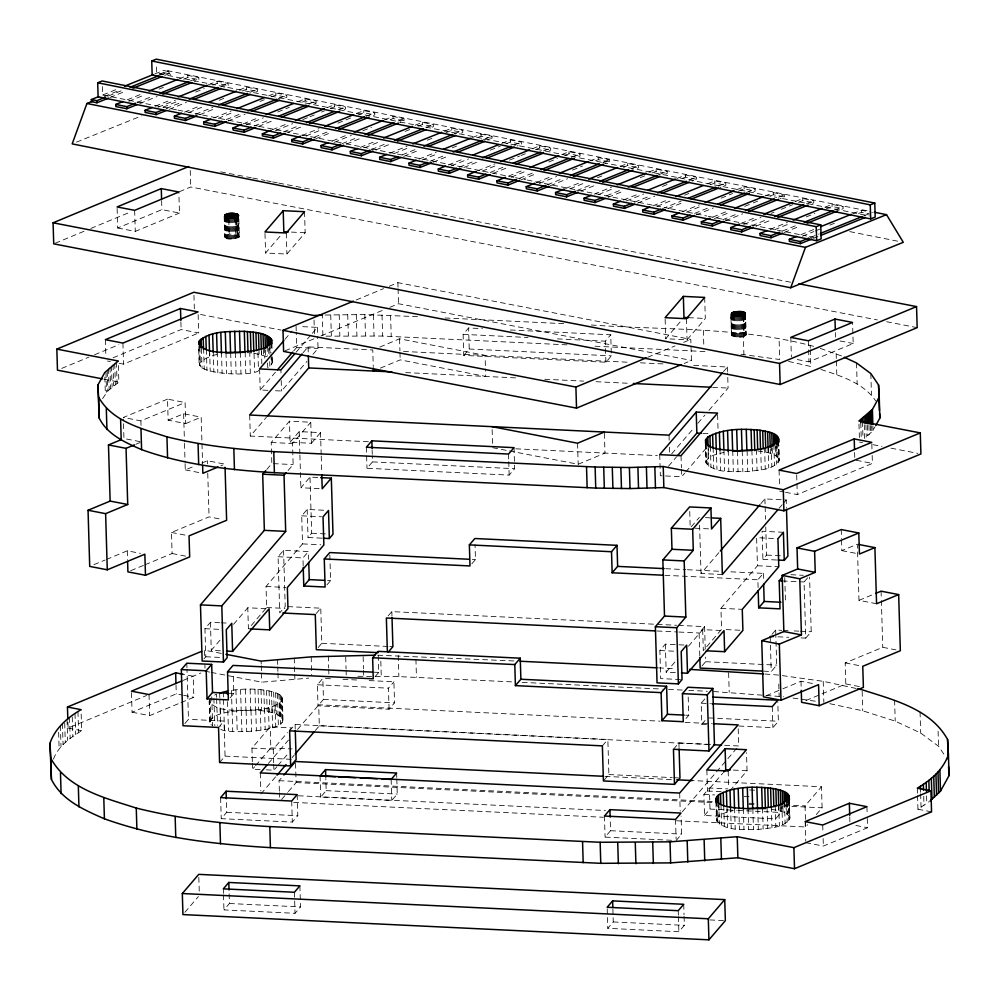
<?xml version="1.0" encoding="UTF-8"?>
<svg xmlns="http://www.w3.org/2000/svg" width="999" height="999" viewBox="0 0 999 999"><rect width="100%" height="100%" fill="white"/><g stroke="black" fill="none" stroke-linecap="round" stroke-linejoin="round"><path stroke-width="0.75" stroke-dasharray="5 3.75" d="M267.595 362.924L267.732 367.445C270.804 366.246 274.438 362.113 271.166 359.165M220.841 729.295C227.148 734.814 304.87 731.031 276.261 713.848C262.088 709.14 246.716 709.565 232.068 711.413C225.574 712.299 203.384 716.32 212.65 726.011L211.726 696.803M705.294 442.669L705.868 462.225C714.647 474.425 734.302 471.091 747.727 471.615C757.979 469.717 774.013 470.729 779.257 460.002L778.808 444.967M715.958 802.072L716.495 820.129C725.274 832.329 744.929 828.995 758.353 829.52C768.593 827.622 784.64 828.633 789.872 817.906L789.347 799.862M257.942 352.784L258.479 370.829C245.679 379.158 164.198 370.204 217.22 354.258M705.868 462.225C708.079 454.995 717.757 454.245 723.963 452.372M716.495 820.129C718.443 813.298 727.422 812.349 733.266 810.576M731.48 335.015C749.799 326.099 750.399 342.832 731.48 335.015L730.856 313.961M239.348 236.751C223.726 228.047 218.057 244.917 239.348 236.751L238.711 215.135M102.622 398.613L107.817 390.984L118.869 382.055L118.244 361.001M53.422 759.165C58.367 746.003 70.267 737.836 81.668 730.706L81.044 709.652M864.285 424.775L864.684 438.311L871.827 431.818L875.074 426.76M304.533 211.701L305.157 232.755L286.9 254.046L265.572 253.022L280.794 235.277M284.927 339.36L292.02 331.081M267.819 390.347L260.202 389.985L275.412 372.24M293.669 350.949L296.703 347.402L296.266 332.355M296.116 352.21L311.326 334.465M312.337 333.279L317.407 327.372L299.126 326.498M303.047 352.747L308.092 346.878L372.764 349.975L373.264 366.521M275.437 390.721L281.518 391.009L306.88 361.438M312.962 354.333L318.032 348.426L317.67 336.388M368.381 441.733L250.299 436.063L266.408 417.27M266.758 469.468L271.828 463.548L271.204 442.495L289.46 421.203L310.776 422.227L311.401 443.281L290.085 442.257L289.46 421.203M290.085 442.257L299.213 431.605L320.529 432.629L321.178 454.47M288.074 470.492L293.144 464.572L292.52 443.519L310.776 422.227M311.401 443.281L320.529 432.629M319.156 488.636L300.874 487.749L310.002 477.11L319.143 477.547M203.971 658.878L205.794 656.755L204.957 628.683L210.439 622.29L219.58 622.727M266.059 608.653L247.777 607.779L248.401 628.833L266.658 607.529L266.034 586.488L302.535 543.893L301.71 515.821L307.18 509.44L325.462 510.314M510.314 329.982L610.751 334.802L611.376 355.856L605.906 362.237L463.748 355.419L463.124 334.365L468.593 327.972L482.505 328.646M283.554 550.349L285.214 606.493L279.745 612.874L278.084 556.73L283.554 550.349L308.429 551.548L308.666 559.34M514.01 447.652L514.635 468.706L509.153 475.099L366.995 468.269L372.477 461.888L372.302 455.869M463.748 355.419L469.218 349.026L468.593 327.972M220.404 650.799L211.276 650.361L221.416 638.536M233.579 624.338L247.777 607.779M321.728 538.161L308.017 537.512L311.663 533.254L310.002 477.11M303.184 565.721L302.959 557.929L308.429 551.548M184.827 723.601L188.474 719.342L186.988 669.442M230.195 697.752L233.841 693.493L233.291 674.775M326.935 584.89L330.594 580.631L329.807 554.12M218.544 727.447L224.013 721.053L188.474 719.342M316.196 613.523L320.766 608.191L286.763 606.568M219.58 762.524L225.062 756.143L224.013 721.053M318.157 647.539L321.803 643.281L320.766 608.191M252.347 761.663L251.948 748.126L270.192 726.835L291.521 727.859L288.474 731.405M605.906 362.237L605.282 341.183L610.751 334.802M369.205 680.594L393.918 681.78L394.543 702.834L389.073 709.228L317.994 705.818L317.37 684.765L322.839 678.371L330.569 678.746M260.19 769.555L252.572 769.18L254.595 766.82M255.607 765.634L270.816 747.889L270.192 726.835M273.664 762.687L273.264 749.15L287.462 732.592M289.623 730.856L295.092 724.462L607.842 739.472L608.891 774.562L603.408 780.956M388.186 615.871L391.845 611.613L676.585 625.274M297.178 794.642L297.802 815.696L292.32 822.077L221.241 818.668L226.723 812.287L226.361 800.249M268.344 763.523L288.486 740.022M297.552 729.445L323.464 699.425L322.839 678.371M266.271 769.842L273.888 770.204L276.935 766.658M277.947 765.471L288.087 753.646M260.914 793.968L276.024 776.348M292.133 757.554L294.156 755.207M315.297 730.531L319.33 725.836L318.706 704.782L660.127 721.166M279.37 791.196L279.058 780.669L282.929 776.161M375.075 676.673L378.721 672.414L378.097 651.36M471.815 563.823L475.474 559.565L475.024 544.517M704.682 297.415L705.306 318.469L687.05 339.76L665.721 338.736L680.943 320.991M184.865 912.324L198.401 896.54M281.618 799.475L287.412 792.707M288.386 791.583L296.116 782.567L295.529 763.011M389.073 709.228L388.449 688.174L393.918 681.78M299.887 885.876L300.512 906.93L295.03 913.311L223.951 909.902L229.433 903.508L229.071 891.483M396.815 779.033L397.252 794.068L391.783 800.461L320.704 797.04L326.173 790.659L325.824 778.621M723.426 371.703L727.459 367.008L690.172 365.222M671.678 453.846L693.843 428.009M697.864 423.301L704.919 415.084M708.953 410.377L728.084 388.062L727.634 373.027M668.456 466.246L676.573 456.78M659.727 454.657L660.351 475.711L681.668 476.735L684.715 473.176M685.726 472.003L707.03 447.152M691.246 526.798L699.35 517.332M722.352 574.5L701.023 573.476L719.28 552.172M760.851 503.671L764.909 498.938L786.238 499.962L786.463 507.767M779.133 508.254L782.18 504.695M783.191 503.521L786.238 499.962M680.506 679.545L660.701 678.596L659.877 650.524L665.346 644.13L686.675 645.154M602.372 745.866L607.842 739.472M699.799 655.893L699.113 633.004L704.595 626.623L678.134 625.349M675.324 672.639L666.183 672.202L675.312 661.55M688.486 646.178L702.684 629.62L724.013 630.631M702.684 629.62L703.308 650.661L721.565 629.37L720.941 608.316L757.454 565.734L756.618 537.662L777.946 538.686M776.635 560.002L762.924 559.34L766.583 555.082L765.746 527.01M758.104 587.562L757.866 579.77L763.348 573.376L727.684 571.665M701.985 665.971L705.631 661.713L705.494 657.13M686.013 718.531L688.748 715.334L688.149 695.054M801.098 637.899L805.731 638.124L804.07 581.98L808.628 576.66M706.455 724.462L701.822 724.238L701.198 703.184L706.68 696.803M673.451 749.275L678.92 742.894L711.375 744.442M772.015 634.29L775.674 630.032L781.855 630.332M671.515 840.284L605.082 837.1L610.551 830.706L610.202 818.681M701.822 724.238L705.469 719.979M763.511 671.141L771.24 671.515L776.71 665.122L775.848 636.138M805.731 638.124L811.213 631.743L809.59 577.16M682.305 811.75L736.7 748.313M780.906 806.48L781.081 812.487L775.611 818.88L704.532 815.471L703.908 794.417L709.377 788.024L727.921 788.923M721.191 791.683L707.479 791.021L722.689 773.276M676.161 840.509L681.63 834.115L681.093 816.071M738.91 726.023L772.901 727.647L778.383 721.266L777.796 701.71M684.078 916.333L684.34 925.349L678.87 931.742L607.779 928.321L613.261 921.94L612.862 908.403M704.532 815.471L710.002 809.078L709.377 788.024M729.819 790.858L747.052 770.753L746.515 752.709M805.456 819.455L805.044 805.918L821.478 786.762L692.319 780.556M676.51 820.778L805.669 826.972L807.604 824.724M816.308 814.572L822.102 807.816L821.478 786.762M209.753 722.002L209.128 700.948C216.508 712.237 234.178 709.64 246.104 710.589C258.167 709.402 272.877 709.752 282.018 700.624C283.903 693.855 273.714 692.245 269.093 690.921C255.307 688.236 240.996 688.598 227.21 691.108M917.544 795.704L917.956 809.227L929.47 801.41M379.82 347.04L399.563 338.811L485.077 355.369L485.427 367.407M380.444 368.094L400.187 359.865L485.701 376.423L485.477 368.906M509.478 450.961L578.184 464.26L604.982 453.096L604.358 432.043M55.145 243.257L85.115 230.819M90.822 228.446L130.782 211.863M179.308 191.733L190.734 186.988L877.409 319.942M117.12 208.441L117.695 227.997L161.9 209.653L179.47 213.049L178.846 192.008M117.695 227.997L135.277 231.393L179.47 213.049M61.751 368.394L88.861 357.142M94.568 354.77L118.831 344.705M113.062 357.792L181.119 329.545L198.689 332.954L198.064 311.9M119.156 363.286L123.551 364.136L198.689 332.954M356.243 299.962L383.529 288.636M389.273 286.251L397.902 282.667L690.809 339.385L691.433 360.439L684.253 363.411M167.52 399.125L123.327 417.47L140.896 420.879L185.102 402.535L185.727 423.588L168.144 420.179L167.52 399.125L185.102 402.535M285.04 350.811L315.209 338.299M320.954 335.914L384.153 309.678M389.897 307.305L398.526 303.721L691.433 360.439M168.144 420.179L183.616 413.761L201.186 417.17L202.585 463.948M135.901 444.268L140.11 442.507M185.727 423.588L201.186 417.17M185.102 463.661L185.277 469.905L194.955 465.896M201.86 463.024L207.38 460.739L224.95 464.135L220.816 465.859M93.881 564.66L105.02 560.052M106.406 559.465L127.285 550.811L140.459 553.359M145.017 564.76L172.103 553.521L171.478 532.467L209.053 516.87L222.228 519.43M130.757 570.679L143.594 565.347M647.714 357.267L675.012 345.941M683.628 342.37L690.809 339.385M797.264 359.565L808.99 361.838L853.183 343.494L852.559 322.44M67.907 722.052L68.094 728.071L146.591 695.491M183.242 680.369L200.824 672.989M131.493 692.669L132.068 712.212L176.274 693.868L182.13 695.004M132.068 712.212L149.65 715.621L179.583 703.196M181.006 702.597L193.843 697.277L193.219 676.223L182.967 674.238M785.551 492.307L797.264 494.58L872.402 463.399L872.09 452.872M841.545 540.097L841.857 550.624L857.329 544.205L858.99 600.349L876.573 603.746M858.99 600.349L874.187 594.043M766.208 695.691L781.505 689.335M782.904 688.761L800.986 681.256L814.173 683.803M805.893 700.524L845.816 683.965L845.191 662.911L882.754 647.315L895.941 649.874M805.781 842.656L823.351 846.066L867.557 827.721L867.194 815.684M102.897 94.905L118.744 88.511M154.77 73.963L163.411 70.479L168.918 71.578L168.981 73.689L164.66 75.424M104.395 96.428L120.242 90.035M159.153 74.326L167.982 70.767L869.692 211.288M108.391 96.004L122.802 90.197M160.277 75.062L168.918 71.578M109.902 97.527L125.749 91.134M127.285 99.788L143.144 93.394M179.158 78.846L187.812 75.362L198.813 77.56L198.876 79.67L194.555 81.419M128.796 101.311L144.643 94.917M159.053 89.098L163.374 87.35M183.554 79.208L187.874 77.472L198.876 79.67M136.851 102.572L152.71 96.179M190.172 81.056L198.813 77.56M139.798 103.521L157.093 96.541M155.17 106.244L171.016 99.85M208.479 84.728L217.133 81.231L228.134 83.441L228.197 85.539L223.876 87.288M158.117 107.193L175.399 100.212M195.579 92.058L204.221 88.574M212.874 85.077L217.195 83.342L228.197 85.539M76.498 142.133L141.446 115.921M163.099 107.18L177.535 101.349M166.171 108.454L182.03 102.048M220.929 86.351L228.134 83.441M169.118 109.39L186.413 102.41M184.49 112.113L200.337 105.719M239.248 90.01L246.453 87.1L257.455 89.311L257.517 91.409L253.197 93.157M188.873 112.475L204.72 106.081M219.131 100.262L226.336 97.353M242.195 90.959L246.516 89.211L257.517 91.409M195.492 114.323L212.787 107.343M250.25 92.22L257.455 89.311M199.887 114.685L214.298 108.866M213.811 117.982L231.106 111.014M268.569 95.879L275.774 92.982L286.775 95.18L286.838 97.29L283.966 98.451M218.194 118.344L232.605 112.537M259.977 101.473L264.31 99.738M271.516 96.828L275.836 95.08L286.838 97.29M226.261 119.605L240.672 113.799M278.134 98.676L286.775 95.18M227.76 121.129L245.055 114.161M243.132 123.864L258.978 117.457M297.889 101.761L305.095 98.851L316.096 101.049L316.159 103.159L311.838 104.907M246.079 124.8L263.361 117.82M277.772 112L289.298 107.355M302.272 102.11L305.157 100.949L316.159 103.159M254.133 126.061L269.992 119.668M308.891 103.958L316.096 101.049M258.529 126.423L274.375 120.03M272.452 129.733L286.863 123.913M327.21 107.63L334.415 104.72L345.417 106.918L345.479 109.028L341.159 110.777M275.399 130.669L292.682 123.689M302.772 119.618L308.541 117.295M309.977 116.708L314.298 114.972M321.503 112.063L324.388 110.901M330.157 108.566L334.478 106.818L345.479 109.028M283.454 131.93L299.313 125.537M338.211 109.828L345.417 106.918M287.849 132.293L303.696 125.899M301.773 135.602L319.068 128.621M356.531 113.499L363.736 110.589L374.737 112.8L374.8 114.897L370.479 116.646M306.156 135.964L320.567 130.145M337.862 123.164L352.272 117.345M358.029 115.022L363.798 112.7L374.8 114.897M314.223 137.225L328.634 131.406M366.096 116.284L374.737 112.8M315.721 138.749L331.581 132.355M332.53 140.896L346.94 135.077M384.403 119.955L393.057 116.458L404.058 118.669L404.12 120.767L399.8 122.515M334.041 142.42L351.323 135.439M362.849 130.782L371.503 127.298M390.234 119.73L393.119 118.569L404.12 120.767M342.095 143.681L357.954 137.275M398.301 120.991L404.058 118.669M346.491 144.043L362.337 137.637M360.414 147.34L376.261 140.946M415.172 125.237L422.377 122.328L433.379 124.538L433.441 126.648L429.12 128.384M364.797 147.702L380.644 141.309M405.144 131.418L412.35 128.509M418.119 126.186L422.44 124.438L433.441 126.648M371.416 149.55L387.275 143.157M426.173 127.447L433.379 124.538M375.811 149.912L391.658 143.506M389.735 153.222L407.03 146.241M444.493 131.119L451.698 128.209L462.699 130.407L462.762 132.517L459.89 133.679M394.118 153.571L409.965 147.178M427.26 140.197L434.465 137.288M445.991 132.642L451.76 130.307L462.762 132.517M402.185 154.845L418.032 148.439M454.058 133.903L462.699 130.407M403.683 156.368L419.543 149.962M419.056 159.091L436.351 152.11M472.365 137.562L481.019 134.078L492.02 136.276L492.082 138.386L487.762 140.135M422.003 160.027L437.849 153.634M452.26 147.815L456.58 146.066M478.196 137.35L481.081 136.176L492.082 138.386M430.057 161.289L445.916 154.895M483.379 139.773L492.02 136.276M433.004 162.238L448.863 155.832M448.376 164.96L464.223 158.566M501.685 143.444L510.339 139.947L521.341 142.158L521.403 144.256L517.082 146.004M451.323 165.896L468.606 158.916M490.222 150.2L500.312 146.129M506.081 143.794L510.402 142.058L521.403 144.256M459.378 167.17L475.237 160.764M514.135 145.055L521.341 142.158M463.773 167.52L479.62 161.126M477.697 170.829L494.992 163.848M532.455 148.726L539.66 145.817L550.661 148.027L550.724 150.125L546.403 151.873M482.08 171.191L497.927 164.798M509.453 160.14L519.542 156.069M520.991 155.482L525.312 153.746M535.402 149.675L539.722 147.927L550.724 150.125M490.147 172.452L505.993 166.059M543.456 150.936L550.661 148.027M493.094 173.401L507.504 167.582M508.454 176.124L524.313 169.718M561.775 154.595L568.98 151.686L579.982 153.896L580.044 156.006L577.172 157.168M511.401 177.06L525.811 171.241M548.863 161.938L557.517 158.454M564.722 155.544L569.043 153.796L580.044 156.006M519.468 178.322L533.878 172.515M571.341 157.38L579.982 153.896M520.966 179.845L536.825 173.451M536.338 182.58L552.185 176.174M589.647 161.051L598.301 157.567L609.303 159.765L609.365 161.875L605.044 163.611M539.285 183.516L556.568 176.536M572.427 170.142L582.504 166.071M595.479 160.827L598.364 159.665L609.365 161.875M547.34 184.778L563.199 178.384M603.546 162.088L609.303 159.765M550.287 185.727L567.582 178.746M565.659 188.449L581.505 182.043M620.416 166.346L627.622 163.436L638.623 165.634L638.686 167.745L634.365 169.493M570.042 188.811L585.889 182.405M597.427 177.76L601.748 176.011M623.364 167.283L627.684 165.534L638.686 167.745M576.66 190.647L592.519 184.253M631.418 168.544L638.623 165.634M581.056 191.009L596.903 184.615M594.168 194.156L611.463 187.175M648.925 172.053L656.131 169.143L667.132 171.353L667.207 173.451L664.323 174.613M598.551 194.518L612.961 188.699M640.334 177.647L644.667 175.899M651.872 172.989L656.193 171.254L667.207 173.451M606.618 195.779L621.028 189.96M658.491 174.837L667.132 171.353M608.116 197.303L623.975 190.909M623.488 200.025L639.335 193.631M676.798 178.509L685.451 175.012L696.465 177.223L696.528 179.321L692.195 181.069M626.435 200.974L643.718 193.993M662.462 186.426L669.655 183.516M682.629 178.284L685.514 177.123L696.528 179.321M634.502 202.235L650.349 195.829M689.26 180.132L696.465 177.223M637.437 203.172L654.732 196.191M652.809 205.894L668.656 199.5M707.567 183.791L714.772 180.881L725.786 183.092L725.848 185.202L720.079 187.525M657.192 206.256L673.039 199.862M684.577 195.205L688.898 193.456M710.514 184.74L714.834 182.992L725.848 185.202M662.374 208.679L681.106 201.124M718.581 186.001L725.786 183.092M668.206 208.466L684.053 202.06M682.13 211.776L699.425 204.795M736.887 189.66L744.093 186.763L755.107 188.961L755.169 191.071L752.284 192.233M686.513 212.125L700.923 206.318M721.103 198.164L732.629 193.519M738.386 191.184L744.155 188.861L755.169 191.071M694.58 213.399L708.99 207.58M746.453 192.457L755.107 188.961M696.078 214.922L713.373 207.942M712.886 217.058L727.297 211.239M764.759 196.116L773.413 192.632L784.427 194.83L784.49 196.94L780.157 198.689M714.397 218.581L730.244 212.188M744.655 206.368L751.86 203.459M753.296 202.872L757.629 201.136M770.591 195.891L773.476 194.73L784.49 196.94M722.464 219.842L738.311 213.449M778.658 197.165L784.427 194.83M725.399 220.791L742.694 213.811M740.771 223.514L756.618 217.12M795.529 201.411L802.734 198.501L813.748 200.699L813.81 202.809L809.477 204.558M743.718 224.45L761.001 217.47M771.091 213.399L773.975 212.238M781.181 209.328L792.707 204.683M798.476 202.347L802.796 200.612L813.81 202.809M751.785 225.712L767.632 219.318M806.543 203.609L813.748 200.699M756.168 226.074L772.015 219.68M770.092 229.383L787.387 222.402M824.849 207.28L832.055 204.37L843.069 206.581L843.131 208.679L837.362 211.014M774.475 229.745L790.321 223.351M806.181 216.945L814.822 213.461M826.348 208.803L832.117 206.481L843.131 208.679M782.542 231.006L798.388 224.613M834.415 210.065L843.069 206.581M784.04 232.53L799.899 226.136M800.848 234.678L813.823 229.433M852.721 213.736L861.375 210.24L869.63 211.9M802.359 236.201L813.885 231.543M815.321 230.956L819.642 229.221M829.732 225.15L836.937 222.24M858.553 213.511L861.438 212.35L869.692 213.998M810.426 237.462L819.068 233.966M863.735 215.934L872.389 212.45M813.361 238.399L819.13 236.076M211.226 672.402L261.75 682.18L308.741 678.121M325.1 315.022L364.847 314.573L418.606 316.708M567.057 344.855L382.642 336.051L322.914 336.176L322.277 315.122M357.917 676.298L398.851 676.61L512.924 681.917M377.709 655.194L513.848 660.938M291.446 232.093L305.157 232.755M688.548 317.67L705.306 318.469M445.067 317.982L566.433 323.801M591.321 325C665.709 330.244 741.92 326.785 814.51 346.566M463.124 334.365L528.021 337.475M557.38 338.886L605.282 341.183M595.054 346.203L707.055 351.66M469.218 349.026L611.376 355.856M403.534 351.461L629.57 362.312M640.446 362.824L663.748 363.948M296.703 347.402L318.032 348.426M405.706 372.59L516.77 377.922M544.742 379.258L583.591 381.118M596.016 381.718L630.194 383.366M712.549 387.312L728.084 388.062M702.946 433.416L709.04 433.703M515.759 448.813L657.342 455.606M271.204 442.495L292.52 443.519M372.477 461.888L514.635 468.706M273.351 463.623L293.144 464.572M705.444 517.619L710.014 517.844M783.416 532.292L762.087 531.268L762.924 559.34M694.804 528.196L710.027 528.933M301.71 515.821L321.503 516.77M311.663 533.254L326.898 533.978M766.583 555.082L781.805 555.819M302.535 543.893L320.816 544.767M757.454 565.734L778.77 566.758M472.365 559.415L475.474 559.565M665.684 568.693L685.838 569.655M687.387 569.73L719.942 571.291M790.883 574.7L803.321 575.299M278.084 556.73L302.959 557.929M664.859 575.299L757.866 579.77M782.304 580.943L804.07 581.98M327.547 580.494L330.594 580.631M266.034 586.488L285.826 587.437M720.941 608.316L742.269 609.34M783.403 630.406L788.036 630.631M794.217 630.918L798.85 631.143M800.399 631.218L811.213 631.743M266.658 607.529L284.94 608.416M726.136 629.595L742.894 630.394M657.105 630.993L677.334 631.967M678.883 632.042L699.113 633.004M777.921 636.788L788.735 637.312M221.104 622.802L228.709 623.176M204.957 628.683L221.716 629.482M659.877 650.524L675.099 651.248M321.803 643.281L388.249 646.478M389.797 646.553L392.882 646.69M705.631 661.713L776.71 665.122M658.566 667.881L675.674 668.706M205.794 656.755L221.029 657.479M374.076 672.19L378.721 672.414M522.265 682.367L662.3 689.085M668.518 689.385L682.529 690.059M688.748 690.359L707.417 691.258M713.648 691.545L783.765 696.778M342.932 679.332L356.843 680.007M317.37 684.765L388.449 688.174M701.198 703.184L710.464 703.633M229.27 693.269L233.841 693.493M685.714 715.184L688.748 715.334M323.464 699.425L394.543 702.834M708.84 717.919L778.383 721.266M685.077 722.364L711.575 723.638M319.33 725.836L712.2 744.692M724.675 745.291L738.711 745.966L738.086 724.912M270.816 747.889L292.145 748.913M733.353 770.092L747.052 770.753M251.948 748.126L273.264 749.15M225.062 756.143L293.044 759.402M608.891 774.562L672.24 777.609M673.788 777.684L678.421 777.909M605.169 776.373L673.638 779.657M749.562 789.959L755.744 790.259M703.908 794.417L714.722 794.929M744.08 796.34L750.261 796.64M279.058 780.669L714.784 801.585M749.025 803.233L755.256 803.533M784.814 804.957L805.044 805.918M296.116 782.567L714.722 802.659M748.963 804.295L755.182 804.595M783.204 805.943L822.102 807.816M326.173 790.659L397.252 794.068M710.002 809.078L736.275 810.339M737.824 810.414L781.081 812.487M298.339 795.766L605.456 810.514M293.694 802.397L603.371 817.269M226.723 812.287L297.802 815.696M610.551 830.706L681.63 834.115M709.789 919.917L725.361 920.666M229.433 903.508L300.512 906.93M613.261 921.94L684.34 925.349M740.846 354.258L779.695 359.503L779.07 338.449M764.897 674.025L778.508 675.074L823.226 681.33L856.131 688.461M757.754 450.936C764.922 452.435 775.948 452.197 779.257 460.002M793.006 698.064L816.133 701.31M253.858 353.171L267.395 356.68M771.228 809.19C777.522 810.676 787.224 810.851 789.872 817.906M220.692 171.865L245.167 176.598M246.691 176.898L251.273 177.785M252.809 178.072L265.047 180.444M266.571 180.744L271.166 181.631M272.69 181.93L277.272 182.817M278.808 183.117L794.193 282.904M886.575 321.715L917.169 327.647M839.997 340.946L853.183 343.494M200.562 314.485L281.081 330.082M859.515 442.07L862.512 442.657M872.989 444.68L881.98 446.416M890.958 448.164L917.919 453.384M856.293 460.277L872.402 463.399M107.442 361.014L110.377 361.588M779.695 491.171L784.078 492.02M492.682 447.702L507.942 450.661M103.896 379.158L118.869 382.055M841.857 550.624L857.966 553.746M140.06 441.645L123.951 438.524L123.364 418.981M185.277 469.905L201.386 473.026M171.478 532.467L187.587 535.589M845.191 662.911L862.761 666.308M172.103 553.521L186.751 556.356M845.816 683.965L863.386 687.362M221.316 653.421L204.483 650.162L204.745 659.178M205.107 671.216L209.69 672.102M917.956 809.227L931.543 811.862M183.591 695.292L193.843 697.277M855.843 825.449L867.557 827.721M68.094 728.071L81.668 730.706M168.981 73.689L163.474 72.577L163.411 70.479M395.691 121.066L156.656 73.202L156.381 63.849M400.037 121.94L457.979 133.541M459.428 133.829L601.398 162.263M602.847 162.55L776.685 197.365M782.479 198.526L833.178 208.679M834.627 208.966L869.392 215.934M849.774 231.606L898.7 241.408M176.498 109.815L102.622 95.017L102.348 85.664M177.947 110.102L201.124 114.748M202.585 115.035L257.63 126.061M259.078 126.349L344.543 143.456M345.991 143.756L514.035 177.397M515.484 177.697L525.624 179.72M527.072 180.007L669.043 208.441M670.491 208.729L706.705 215.984M708.154 216.271L750.174 224.688M751.623 224.975L806.668 236.001M809.565 236.576L813.91 237.45M788.573 361.426L813.686 367.157M829.832 703.683L862.736 710.813L895.216 721.128L920.678 733.029L938.536 746.265L944.979 755.793M820.279 348.401L841.595 355.981M820.903 369.455C840.733 375.924 863.561 382.879 875.736 400.949M167.982 70.767L171.179 76.036M938.098 731.231L938.536 746.265M926.572 795.878L926.797 803.396M923.725 796.34L923.988 805.369M920.054 711.987L920.678 733.029M920.504 789.26L920.591 792.269M920.641 793.78L921.041 807.317M917.332 788.174L917.507 794.193M894.592 700.074L895.216 721.128M881.093 591.171L881.318 598.975M881.368 600.536L882.754 647.315M872.889 425.974L873.026 430.494M870.828 373.551L871.453 394.605M871.652 425.799L871.827 431.818M871.827 443.843L872.04 451.361M870.341 425.624L870.566 433.141M868.943 425.424L869.205 434.453M861.375 210.24L861.438 212.35M867.469 425.224L867.781 435.751M865.921 425L866.27 437.038M862.499 421.528L862.986 438.074M860.776 422.789L861.213 437.824M858.978 424.026L859.377 437.562M856.53 362.962L857.154 384.016M866.932 806.668L867.157 814.185M862.162 691.271L862.736 710.813M854.607 452.472L854.782 458.491M832.055 204.37L832.117 206.481M836.163 353.434L836.338 359.453M836.388 360.951L836.787 374.488M835.389 332.58L835.514 337.088M841.233 529.57L841.495 538.598M849.762 816.795L849.937 822.814M823.226 681.33L823.85 702.384M810.177 345.192L810.264 348.201M810.314 349.7L810.801 366.246M808.366 340.784L808.578 348.301M808.628 349.812L808.99 361.838M822.726 825.012L822.951 832.529M823.139 838.536L823.351 846.066M802.734 198.501L802.796 200.612M796.69 475.024L797.264 494.58M805.494 820.966L805.669 826.972M790.783 337.387L791.37 356.93M800.986 681.256L801.21 688.773M805.157 821.603L805.731 841.158M773.413 192.632L773.476 194.73M784.764 577.522L785.501 602.472M778.571 441.396L779.158 460.939M789.198 799.3L789.772 818.843M779.07 470.117L779.557 486.663M778.146 440.834L778.77 461.888M788.81 800.236L789.397 819.792M777.522 443.281L778.109 462.824M788.099 799.675L788.723 820.728M776.61 445.891L776.922 456.418M787.187 802.297L787.549 814.322M775.948 443.181L776.573 464.235M786.575 801.086L787.2 822.127M775.399 446.565L775.674 455.594M786.026 804.47L786.288 813.498M773.85 444.505L774.475 465.559M784.477 802.409L785.102 823.463M772.202 448.039L772.389 454.058M782.829 805.943L783.004 811.962M778.783 684.09L779.133 696.128M771.228 445.741L771.852 466.795M781.855 803.646L782.479 824.699M775.674 630.032L775.811 634.615M770.266 448.863L770.404 453.371M780.893 806.767L781.031 811.275M768.131 446.878L768.755 467.932M778.758 804.782L779.382 825.836M768.081 448.239L768.219 452.747M778.708 806.143L778.845 810.651M765.758 449.188L765.846 452.197M764.61 447.902L765.234 468.956M770.192 636.425L771.24 671.515M772.277 706.593L772.901 727.647M775.224 805.806L775.848 826.847M764.909 498.938L765.097 505.182M765.147 506.743L765.509 519.218M760.689 448.788L761.313 469.842M771.315 806.692L771.94 827.746M763.348 573.376L763.573 581.181M756.443 449.538L757.067 470.591M767.057 807.442L767.682 828.496M744.093 186.763L744.155 188.861M751.897 450.137L752.522 471.191M762.524 808.041L763.149 829.083M745.516 313.436L746.103 334.865M745.366 313.998L745.991 335.052M745.204 314.185L745.828 335.239M744.992 314.373L745.616 335.427M744.73 314.548L745.354 335.602M744.417 314.722L745.042 335.776M744.043 314.885L744.667 335.939M743.693 316.658L744.193 333.191M743.406 315.122L744.03 336.176M743.244 316.533L743.731 333.079M747.102 450.561L747.727 471.615M757.729 808.466L758.353 829.52M742.682 315.322L743.918 354.495M741.895 315.509L742.519 336.551M741.046 315.647L741.67 336.7M740.159 315.771L740.783 336.813M739.223 315.846L739.847 336.9M738.273 315.896L738.898 336.95M742.232 450.799L742.856 471.853M752.846 808.703L753.471 829.757M737.312 315.909L737.936 336.963M736.35 315.884L736.975 336.938M735.414 315.809L736.038 336.863M734.552 315.709L735.177 336.763M733.753 315.584L734.377 336.638M737.412 450.849L738.036 471.903M748.039 808.753L748.663 829.807M733.041 315.422L733.666 336.476M732.404 315.234L733.029 336.288M731.867 315.01L732.504 336.064M731.43 314.635L732.067 335.826M731.118 314.523L731.743 335.577M730.906 313.674L731.543 335.302M732.729 450.711L733.353 471.765M743.356 808.616L743.98 829.669M727.459 367.008L727.597 371.516M728.221 450.399L728.845 471.453M738.848 808.303L739.472 829.357M723.95 449.912L724.575 470.966M734.577 807.816L735.202 828.87M714.772 180.881L714.834 182.992M728.621 672.752L729.208 692.295M719.979 449.263L720.604 470.317M730.594 807.167L731.218 828.221M717.594 414.597L718.044 429.632M728.184 770.991L728.671 787.537M716.345 448.464L716.97 469.505M726.972 806.355L727.597 827.409M716.32 451.286L716.42 454.295M726.947 809.19L727.035 812.199M713.124 447.502L713.748 468.556M723.738 805.406L724.362 826.448M710.351 446.391L710.976 467.445M720.978 804.295L721.603 825.349M708.154 445.167L708.778 466.221M718.768 803.071L719.392 824.125M708.204 449.051L708.478 458.079M718.781 805.444L719.093 815.971M703.358 330.382L703.845 346.915M706.568 443.881L707.192 464.935M717.182 801.785L717.806 822.839M705.644 444.043L706.218 463.598M716.221 800.449L716.845 821.503M704.595 626.623L705.269 649.5M699.587 525.124L701.023 573.476M706.855 769.967L707.479 791.021M685.451 175.012L685.514 177.123M686.425 318.706L687.05 339.76M689.735 511.438L690.184 526.473M681.043 455.681L681.405 467.707M681.455 469.205L681.668 476.735M678.92 742.894L679.058 747.464M683.716 904.295L684.028 914.822M669.043 435.152L669.218 441.158M669.405 447.177L669.58 453.196M679.67 793.056L680.207 811.101M665.147 319.193L665.721 338.736M675.536 819.455L676.111 839.01M678.234 910.688L678.371 915.196M678.421 916.695L678.87 931.742M656.131 169.143L656.193 171.254M665.346 644.13L666.183 672.202M627.622 163.436L627.684 165.534M598.301 157.567L598.364 159.665M604.457 816.046L605.082 837.1M607.205 908.778L607.779 928.321M568.98 151.686L569.043 153.796M577.559 443.219L578.184 464.26M539.66 145.817L539.722 147.927M510.339 139.947L510.402 142.058M508.528 454.046L508.716 460.064M508.753 461.563L509.153 475.099M492.145 429.657L492.582 444.705M481.019 134.078L481.081 136.176M451.698 128.209L451.76 130.307M422.377 122.328L422.44 124.438M415.921 659.24L416.446 677.285M393.057 116.458L393.119 118.569M397.902 282.667L398.027 287.175M398.077 288.686L398.526 303.721M399.563 338.811L399.925 350.836M399.962 352.347L400.187 359.865M390.597 315.359L391.221 336.413M398.226 655.556L398.851 676.61M391.845 611.613L391.97 616.183M396.628 773.014L396.765 777.522M382.018 314.997L382.642 336.051M391.158 779.407L391.783 800.461M373.426 314.735L374.051 335.789M380.819 661.213L381.256 676.248M363.736 110.589L363.798 112.7M372.115 449.862L372.252 454.37M364.847 314.573L365.472 335.627M366.371 447.227L366.995 468.269M356.281 314.498L356.905 335.552M363.149 656.655L363.499 668.693M363.549 670.192L363.723 676.211M347.727 314.523L348.351 335.577M334.415 104.72L334.478 106.818M339.21 314.635L339.835 335.676M345.704 656.93L346.066 668.968M346.104 670.466L346.241 674.974M330.731 314.835L331.356 335.889M328.346 655.993L328.696 668.031M328.746 669.53L328.883 674.038M317.407 327.372L317.632 334.89M321.228 456.031L321.74 473.176M314.023 320.005L314.473 335.052M305.095 98.851L305.157 100.949M308.092 346.878L308.304 354.395M320.08 775.986L320.704 797.04M307.18 509.44L308.017 537.512M311.201 656.867L311.725 674.912M296.079 326.348L296.216 330.856M299.213 431.605L299.85 453.446M299.9 455.007L300.874 487.749M286.276 232.992L286.9 254.046M294.255 658.004L294.693 673.051M294.742 674.55L294.88 679.058M295.092 724.462L295.229 729.045M275.774 92.982L275.836 95.08M280.894 369.955L280.994 372.964M281.206 380.482L281.518 391.009M291.696 801.036L292.32 822.077M294.405 892.257L295.03 913.311M271.828 343.281L272.19 351.361M272.228 356.818L272.402 362.824M282.33 697.814L283.029 720.729M271.391 342.719L271.616 351.036M271.84 357.754L272.015 363.773M281.88 696.902L282.642 721.678M270.729 343.656L270.991 353.147M271.029 354.657L271.353 364.71M281.169 696.016L281.98 722.614M269.867 347.777L270.042 353.796M280.17 695.154L280.794 716.208M269.206 345.067L269.468 354.083M269.693 361.601L269.83 366.109M279.82 702.959L280.444 724.013M268.656 348.451L268.831 354.47M278.921 694.33L279.545 715.384M264.997 233.466L265.572 253.022M277.547 659.44L277.734 665.446M277.772 666.957L277.909 671.465M277.947 672.964L278.172 680.494M267.108 346.391L267.37 355.407M277.397 693.531L278.346 725.349M279.42 792.707L279.545 797.214M265.459 349.925L265.634 355.944M275.637 692.794L276.261 713.848M264.485 347.627L264.797 358.154M275.1 705.531L275.724 726.585M263.474 349.238L263.661 355.257M273.651 692.107L274.275 713.161M261.426 350.262L261.825 363.798M272.003 706.668L272.627 727.722M273.714 764.198L273.888 770.204M261.388 351.623L261.476 354.633M271.466 691.483L272.09 712.537M259.016 351.074L259.103 354.071M259.578 368.931L260.202 389.985M269.093 690.921L269.718 711.975M268.481 707.679L269.106 728.733M266.558 690.434L267.183 711.488M246.453 87.1L246.516 89.211M254.033 353.683L254.57 371.728M264.56 708.578L265.197 729.632M263.848 690.022L264.473 711.076M261.126 661.126L261.226 664.135M261.263 665.634L261.438 671.653M261.488 673.164L261.75 682.18M261.001 689.672L261.626 710.726M249.688 351.423L250.312 372.477M260.314 709.327L260.939 730.381M258.029 689.397L258.654 710.451M249.675 415.01L250.299 436.063M260.289 772.914L260.826 790.958M245.155 352.023L245.779 373.064M255.769 709.914L256.393 730.968M254.945 689.21L255.569 710.264M238.424 214.785L239.086 237.125M238.237 216.121L238.873 237.312M237.987 216.433L238.611 237.487M237.662 216.608L238.286 237.662M237.3 216.771L237.924 237.824M237 220.042L237.437 235.077M236.663 217.008L237.287 238.062M236.538 219.917L236.988 234.965M240.359 352.447L240.984 373.501M250.986 710.351L251.611 731.393M250.125 689.073L250.749 710.127M252.385 763.174L252.572 769.18M235.939 217.208L236.563 238.262M235.227 219.68L235.664 234.715M235.152 217.382L235.776 238.436M234.303 217.532L234.927 238.586M233.404 217.645L234.028 238.699M232.48 217.732L233.104 238.786M231.531 217.782L232.155 238.836M235.477 352.684L236.101 373.738M246.104 710.589L246.728 731.643M245.317 689.135L245.941 710.189M230.557 217.794L231.194 238.848M229.595 217.757L230.22 238.811M228.771 219.743L229.221 234.79M228.671 217.695L229.295 238.749M227.809 217.595L228.434 238.649M227.01 217.47L227.635 238.524M230.669 352.734L231.293 373.788M241.283 710.639L241.908 731.693M240.559 689.372L241.184 710.426M226.286 217.307L226.91 238.361M225.662 217.12L226.286 238.162M225.125 216.895L225.749 237.949M224.7 216.658L225.324 237.712M224.375 216.408L225 237.462M224.176 216.134L224.8 237.188M225.974 352.597L226.611 373.651M235.914 689.785L237.225 731.555M217.133 81.231L217.195 83.342M221.478 352.285L222.103 373.339M232.093 710.189L232.717 731.243M231.443 690.371L232.068 711.413M217.208 351.798L217.832 372.852M227.522 701.635L228.446 730.756M213.224 351.149L213.848 372.202M223.264 691.995L223.439 698.014M223.489 699.512L224.475 730.107M209.603 350.337L210.227 371.391M220.217 708.241L220.754 726.285M209.578 353.171L209.665 356.181M219.668 693.031L219.805 697.539M219.842 699.05L220.292 714.085M220.617 797.614L221.241 818.668M223.326 888.848L223.464 893.356M223.501 894.867L223.951 909.902M206.368 349.388L206.993 370.429M216.558 697.215L216.471 694.205L213.798 695.479L214.81 725.724M216.608 698.713L217.532 725.336M207.38 460.739L207.467 463.848M207.755 473.214L209.053 516.87M203.609 348.276L204.233 369.33M210.439 622.29L211.276 650.361M201.448 348.564L202.023 368.107M199.862 347.277L200.437 366.82M210.252 698.176L211.064 724.725M198.901 345.929L199.475 365.484M209.378 699.562L210.102 723.388M198.676 349.063L199.126 364.111M187.812 75.362L187.874 77.472M190.235 170.454L190.734 186.988M193.943 295.267L194.343 308.803M204.92 665.197L205.007 668.206M198.826 877.372L199.276 892.407M180.894 322.028L181.119 329.545M183.616 413.761L184.453 441.833M184.49 443.394L185.052 462.112M186.813 663.211L186.95 667.881M161.626 200.624L161.9 209.653M175.999 684.852L176.274 693.868M134.653 210.339L135.277 231.393M140.896 420.879L141.034 425.387M149.026 694.567L149.65 715.621M122.927 343.082L123.551 364.136M127.285 550.811L127.547 559.827M116.446 362.25L117.07 383.304M114.723 363.499L115.347 384.553M113.062 364.76L113.686 385.814M111.476 366.046L112.1 387.1M109.977 367.332L110.602 388.386M108.541 368.631L109.166 389.685M107.23 371.441L107.817 390.984M105.357 339.672L105.844 356.218M105.969 372.764L106.543 392.307M104.87 377.098L105.357 393.643M77.959 711.575L78.584 732.617M75.012 713.511L75.637 734.565M72.24 716.982L72.827 736.538M69.53 717.469L70.155 738.523M67.02 719.492L67.645 740.534M64.698 723.026L65.272 742.569M62.438 723.576L63.062 744.63M60.39 725.661L61.014 746.715M58.629 732.267L59.116 748.813"/><path stroke-width="1.5" d="M778.633 438.948C770.778 451.748 750.686 449.475 737.412 450.849C730.544 450.037 698.201 450.512 707.854 437.025C723.501 428.321 742.594 428.596 759.977 430.232C766.658 431.718 779.632 432.33 778.721 441.958M789.247 796.852C781.405 809.652 761.3 807.379 748.039 808.753C741.171 807.941 708.815 808.416 718.468 794.917C734.128 786.225 753.221 786.5 770.604 788.136C777.272 789.622 790.259 790.221 789.347 799.862M198.764 341.658C201.973 355.432 229.495 351.81 240.359 352.447C250.125 350.399 268.694 351.76 271.703 339.91C265.584 331.855 253.459 332.505 244.318 331.306C229.233 331.78 210.19 330.182 198.764 341.658L198.851 344.667M92.707 101.149L86.925 103.484L72.178 143.881L790.709 287.762L903.283 242.32L886.513 214.648L874.275 212.2M790.709 287.762L805.456 247.365L886.513 214.648M844.305 357.255L856.53 362.962L870.828 373.551L878.546 384.977L879.232 397.015L872.402 409.44L858.89 421.016L920.291 432.904L920.916 453.958L783.903 510.814L663.86 487.574L630.019 488.561L595.741 488.074L274.4 472.702C229.495 469.98 184.166 464.922 141.596 449.637C125.412 442.545 107.492 434.827 99.201 418.094L97.902 385.015L104.733 372.59L118.244 361.001L56.843 349.113L57.467 370.167L102.398 378.871M857.629 688.786L862.112 689.76C893.081 699.824 930.656 708.691 947.576 739.497L948.426 754.545C943.181 769.817 930.731 780.281 917.332 788.174L930.918 790.808L931.543 811.862L794.517 868.718L737.861 857.754L670.654 862.886L600.774 863.323L270.417 847.639C214.285 844.242 157.63 837.911 104.408 818.805C84.178 809.939 61.788 800.299 51.424 779.382L49.95 743.293C55.195 728.009 67.632 717.544 81.044 709.652L67.457 707.017L67.82 719.043M875.748 425.524L879.857 418.069L879.232 397.015M930.306 800.736L940.509 791.121L949.05 775.586L948.426 754.545M283.204 210.677L264.947 231.968L286.276 232.992L304.533 211.701L283.204 210.677L283.828 231.731L288.399 231.943M283.916 340.547L259.578 368.931L280.894 369.955L295.092 353.396M277.435 369.88L292.657 352.135M302.048 353.921L249.675 415.01L669.043 435.152L722.427 372.877M267.42 416.096L308.716 367.932L308.354 355.894M226.498 651.098L232.592 651.385L231.756 623.314L226.286 629.707L227.123 657.779L223.464 662.037L202.148 661.013L200.474 604.87L264.36 530.344L262.7 474.2L265.746 470.654M223.464 662.037L221.803 605.894L285.689 531.368L284.028 475.224L286.051 472.852M320.667 477.622L331.318 478.134L322.202 488.773L321.778 474.737M371.853 440.834L366.371 447.227L508.528 454.046L514.01 447.652L371.853 440.834L372.078 448.351M295.279 730.569L296.141 759.552L290.659 765.946L219.58 762.524L218.544 727.447L183.004 725.736L181.331 669.592L186.813 663.211L211.688 664.397L212.525 692.469L207.043 698.863L228.371 699.887L227.535 671.815L233.004 665.421L372.527 672.115M207.043 698.863L206.206 670.791L211.688 664.397M232.592 651.385L269.106 608.803L269.73 629.857L249.925 628.908M323.251 538.236L329.345 538.536L332.992 534.265L331.318 478.134M303.234 567.282L303.783 586.001L325.112 587.025L324.275 558.953L329.757 552.559L469.268 559.265M303.783 586.001L309.265 579.607L308.753 562.462M269.73 629.857L287.974 608.553L287.35 587.512L323.863 544.917L323.027 516.845L328.509 510.464L329.345 538.536M226.099 791.233L220.617 797.614L291.696 801.036L297.178 794.642L226.099 791.233L226.323 798.75M267.345 764.697L260.289 772.914L679.67 793.056L738.086 724.912L713.136 723.713M227.535 671.815L373.251 678.808L372.627 657.754L378.097 651.36L520.254 658.191L520.879 679.245L515.409 685.626L661.126 692.619L666.595 686.238L520.879 679.245M324.275 558.953L469.992 565.946L469.368 544.892L474.85 538.511L617.007 545.329L617.632 566.383L612.15 572.777L663.311 575.224M683.353 296.391L665.097 317.682L686.425 318.706L704.682 297.415L683.353 296.391L683.978 317.445L688.548 317.67M277.035 775.174L286.101 764.597M295.155 754.033L314.298 731.705M388.324 652.022L392.882 646.69L392.02 617.707M182.317 893.531L198.739 874.362L724.737 899.612L725.361 920.666L708.928 939.834L182.942 914.584L182.317 893.531L708.303 918.78L724.737 899.612M283.891 775.037L295.492 761.513L603.608 776.298M228.808 882.454L223.326 888.848L294.405 892.257L299.887 885.876L228.808 882.454L229.033 889.984M381.88 778.958L391.158 779.407L396.628 773.014L325.549 769.605L320.08 775.986L335.527 776.735M696.228 412.063L659.727 454.657L681.043 455.681L717.557 413.087L696.228 412.063L696.852 433.116L677.584 455.594M515.409 685.626L514.785 664.572L520.254 658.191M612.15 572.777L611.525 551.723L617.007 545.329M681.418 672.926L687.499 673.226L686.675 645.154L681.193 651.548L682.03 679.607L678.383 683.878L657.055 682.854L655.381 626.71L664.51 616.058L662.849 559.915L671.977 549.275L671.353 528.221L689.61 506.93L710.926 507.954L711.55 528.995L720.679 518.356L711.538 517.919M678.383 683.878L676.71 627.734L685.838 617.082L684.178 560.938L693.294 550.299L692.669 529.245L710.926 507.954M720.291 550.998L759.839 504.857M778.121 509.428L722.352 574.5L720.679 518.356M687.499 673.226L724.013 630.631L724.637 651.685L706.355 650.811M778.159 560.077L784.252 560.364L787.899 556.106L786.513 509.328M661.126 692.619L661.95 720.691L683.279 721.715L682.442 693.643L687.924 687.262L712.799 688.448L714.46 744.592L708.99 750.986L673.451 749.275L674.487 784.365L603.408 780.956L602.372 745.866L289.623 730.856L290.659 765.946M758.191 590.684L758.703 607.842L780.019 608.866L779.195 580.794L782.841 576.535M661.95 720.691L667.432 714.31L666.595 686.238M758.703 607.842L764.173 601.448L763.673 584.29M724.637 651.685L742.894 630.394L742.269 609.34L778.77 566.758L777.946 538.686L783.416 532.292L784.252 560.364M708.99 750.986L707.317 694.842L712.799 688.448M609.927 809.652L604.457 816.046L675.536 819.455L681.006 813.061L609.927 809.652L610.152 817.17M674.487 784.365L679.969 777.984L679.108 748.988M725.112 748.676L706.855 769.967L728.184 770.991L746.428 749.7L725.112 748.676L725.736 769.73L723.701 772.09M612.637 900.886L607.155 907.279L678.234 910.688L683.716 904.295L612.637 900.886L612.812 906.905M224.638 215.01C224.787 219.38 235.652 218.419 238.724 215.697C236.214 212 223.601 211.95 224.725 218.019M731.805 312.862C730.032 317.42 742.245 316.408 745.204 314.185C744.405 309.852 735.239 311.626 731.805 312.862L731.892 315.871M376.211 369.855L373.389 371.029L373.301 368.032M604.358 432.043L577.559 443.219L492.057 426.648M798.788 283.791L916.545 306.593L917.169 327.647L780.157 384.503L53.721 243.843L53.084 222.802L188.674 166.533M161.276 188.599L117.07 206.943L134.653 210.339L178.846 192.008L161.276 188.599L161.588 199.126M56.843 349.113L193.856 292.257L313.886 315.497L322.277 315.122M180.494 308.504L105.357 339.672L122.927 343.082L198.064 311.9L180.494 308.504L180.844 320.529M681.38 364.61L576.523 408.129L283.604 351.411L282.979 330.357L353.371 301.149M127.597 561.338L127.909 571.865L145.479 575.262L144.855 554.208L107.28 569.805L89.71 566.396L88.049 510.252L110.14 501.086L108.479 444.942L121.129 439.697M108.479 444.942L126.049 448.351L134.49 444.842M88.049 510.252L105.619 513.661L127.722 504.483L126.049 448.351M218.044 467.008L202.859 473.314L202.622 465.509M282.979 330.357L575.899 387.075L646.278 357.867M145.479 575.262L189.673 556.918L189.048 535.864L226.623 520.279L225.05 467.257M834.989 319.043L790.783 337.387L808.366 340.784L852.559 322.44L834.989 319.043L835.301 329.57M53.084 222.802L779.532 363.449L916.545 306.593M67.457 707.017L201.623 651.348M182.967 674.238L175.649 672.814L131.443 691.158L149.026 694.567L181.818 680.956M854.207 438.936L779.07 470.117L796.64 473.526L871.777 442.345L854.207 438.936L854.52 449.463M97.902 385.015L98.576 397.04C112.113 421.69 142.17 428.783 166.945 436.825C201.935 445.579 237.837 449.587 273.776 451.648L595.117 467.02L629.395 467.507L663.236 466.521L783.278 489.772L920.291 432.904M819.192 705.706L818.568 684.652L780.993 700.249L763.423 696.84L761.75 640.696L783.853 631.53L782.192 575.387L797.664 568.968L797.027 547.914L841.233 529.57L858.803 532.979L859.427 554.033L874.899 547.614L876.573 603.746L898.663 594.58L900.336 650.724L862.761 666.308L863.386 687.362L819.192 705.706L801.61 702.309L801.26 690.272M797.027 547.914L814.61 551.311L858.803 532.979M782.192 575.387L799.762 578.796L815.234 572.365L814.61 551.311M875.561 593.468L881.093 591.171L898.663 594.58M761.75 640.696L779.332 644.105L801.435 634.927L799.762 578.796M849.35 803.258L805.157 821.603L822.726 825.012L866.932 806.668L849.35 803.258L849.712 815.296M49.95 743.293L50.799 758.328C67.72 789.148 105.295 798.001 136.264 808.066C179.995 818.993 224.875 824 269.792 826.585L600.149 842.282L670.029 841.832L737.237 836.7L793.893 847.664L930.918 790.808M97.702 82.792L102.21 80.981L820.741 224.862L821.153 238.898L816.645 240.722L98.114 96.828L97.702 82.792L816.233 226.686L820.741 224.862M151.736 60.989L156.244 59.166L874.774 203.059L875.186 217.095L870.691 218.906L152.16 75.025L151.736 60.989L870.266 204.87L874.774 203.059M108.454 98.114L96.928 102.772L91.421 101.661L91.359 99.563L98.564 96.653M124.513 86.176L153.322 74.55M91.359 99.563L96.866 100.662L105.519 97.178M130.007 87.288L158.829 75.649M132.954 88.224L161.776 76.598M136.913 104.683L126.836 108.754L115.822 106.556L115.759 104.445L122.964 101.536M148.901 91.071L177.722 79.433M115.759 104.445L126.773 106.656L135.414 103.159M159.915 93.269L188.736 81.643M162.862 94.218L191.671 82.58M166.234 110.552L156.156 114.623L145.142 112.425L145.08 110.315L152.285 107.405M178.222 96.94L207.043 85.302M145.08 110.315L156.094 112.525L163.299 109.615M189.236 99.138L218.057 87.512M193.619 99.5L220.991 88.449M197.003 115.847L185.477 120.504L174.463 118.294L174.4 116.184L181.606 113.274M208.978 102.223L236.363 91.171M174.4 116.184L185.414 118.394L192.62 115.484M218.556 105.02L247.377 93.382M222.939 105.37L250.312 94.318M226.323 121.716L214.797 126.374L203.784 124.163L203.721 122.065L210.926 119.156M236.863 108.679L264.248 97.627M203.721 122.065L214.735 124.263L221.94 121.354M247.877 110.889L276.698 99.251M252.26 111.251L279.633 100.2M255.644 127.585L244.118 132.243L233.104 130.032L233.042 127.934L241.683 124.438M266.184 114.548L293.569 103.496M233.042 127.934L244.056 130.132L251.261 127.223M278.634 116.171L306.019 105.12M281.581 117.12L308.953 106.069M284.965 133.454L273.439 138.112L262.425 135.914L262.362 133.804L271.004 130.307M295.504 120.429L324.325 108.791M262.362 133.804L273.376 136.014L280.582 133.104M306.518 122.627L333.891 111.576M309.465 123.576L339.722 111.351M314.285 139.336L302.759 143.981L291.745 141.783L291.683 139.673L300.324 136.189M324.825 126.299L353.646 114.66M291.683 139.673L302.697 141.883L311.338 138.386M335.839 128.496L364.66 116.871M338.786 129.445L369.043 117.233M343.606 145.205L332.08 149.85L321.066 147.652L321.004 145.542L328.209 142.632M354.146 132.168L382.967 120.529M321.004 145.542L332.018 147.752L340.659 144.256M365.159 134.378L393.981 122.74M368.107 135.315L398.364 123.102M372.927 151.074L361.401 155.732L350.387 153.521L350.324 151.423L357.53 148.514M383.466 138.037L412.287 126.411M350.324 151.423L361.338 153.621L369.98 150.137M394.48 140.247L423.301 128.609M397.427 141.184L426.236 129.558M400.799 157.53L390.721 161.601L379.707 159.39L379.645 157.293L386.85 154.383M412.787 143.906L441.608 132.28M379.645 157.293L390.659 159.49L397.864 156.581M423.801 146.116L452.622 134.478M428.184 146.478L455.556 135.427M431.568 162.812L420.042 167.47L409.028 165.26L408.966 163.162L416.171 160.252M443.556 149.201L470.929 138.149M408.966 163.162L419.98 165.359L427.185 162.462M453.121 151.985L481.943 140.347M457.505 152.347L484.877 141.296M460.889 168.694L449.363 173.339L438.349 171.141L438.286 169.031L445.492 166.121M472.877 155.07L498.813 144.605M438.286 169.031L449.3 171.241L456.506 168.332M482.442 157.854L511.263 146.229M486.825 158.217L514.198 147.165M490.209 174.563L478.683 179.208L467.669 177.01L467.607 174.9L476.248 171.416M500.749 161.526L529.57 149.887M467.607 174.9L478.621 177.11L485.826 174.201M513.199 163.149L540.584 152.098M516.146 164.086L543.518 153.034M519.53 180.432L508.004 185.09L496.99 182.879L496.928 180.769L505.569 177.285M530.069 167.395L558.891 155.757M496.928 180.769L507.942 182.979L516.583 179.495M541.083 169.605L568.456 158.554M544.03 170.542L574.288 158.329M548.851 186.301L537.325 190.959L526.311 188.749L526.248 186.651L534.89 183.154M559.39 173.264L588.211 161.638M526.248 186.651L537.262 188.848L545.904 185.364M570.404 175.474L599.225 163.836M573.351 176.411L603.608 164.198M578.171 192.17L566.645 196.828L555.631 194.618L555.569 192.52L564.21 189.023M588.711 179.133L617.532 167.507M555.569 192.52L566.583 194.718L575.224 191.234M599.725 181.343L628.546 169.705M602.672 182.28L632.929 170.067M605.244 198.464L595.154 202.535L584.14 200.337L584.078 198.227L591.283 195.317M617.22 184.852L646.041 173.214M584.078 198.227L595.092 200.437L602.297 197.527M628.234 187.05L657.055 175.424M632.617 187.412L660.002 176.361M634.565 204.333L624.475 208.404L613.461 206.206L613.398 204.096L620.604 201.186M647.989 190.135L675.361 179.083M613.398 204.096L624.412 206.306L631.618 203.396M657.554 192.919L686.375 181.294M661.937 193.282L689.322 182.23M665.322 209.628L653.796 214.285L642.782 212.075L642.719 209.965L649.924 207.068M675.861 196.591L703.246 185.539M642.719 209.965L653.733 212.175L660.938 209.266M688.311 198.214L715.696 187.163M691.258 199.151L718.643 188.099M694.642 215.497L683.116 220.155L672.102 217.944L672.04 215.846L679.245 212.937M705.182 202.46L734.003 190.834M672.04 215.846L683.054 218.044L690.259 215.135M717.632 204.083L745.017 193.032M720.579 205.032L749.4 193.394M723.963 221.366L712.437 226.024L701.423 223.813L701.36 221.716L710.002 218.219M734.502 208.329L763.323 196.703M701.36 221.716L712.374 223.913L719.58 221.004M745.516 210.539L774.337 198.901M748.463 211.476L778.721 199.263M753.283 227.235L741.758 231.893L730.744 229.695L730.681 227.585L739.322 224.088M763.823 214.211L792.644 202.572M730.681 227.585L741.695 229.795L750.336 226.298M774.837 216.408L803.658 204.783M777.784 217.357L808.041 205.132M782.604 233.117L771.078 237.762L760.064 235.564L760.002 233.454L767.207 230.544M793.144 220.08L821.965 208.441M760.002 233.454L771.016 235.664L779.657 232.168M804.158 222.278L832.979 210.652M807.105 223.227L837.362 211.014M811.925 238.986L800.399 243.644L789.385 241.433L789.322 239.323L796.528 236.413M821.028 226.536L851.285 214.31M789.322 239.323L800.336 241.533L808.978 238.037M820.504 233.391L862.299 216.521M820.566 235.489L865.246 217.457M219.668 693.031L227.21 691.108L227.297 694.118M243.744 352.322L225.924 352.934L225.299 331.88M751.061 429.42L751.685 450.474L732.667 451.048L732.042 429.995M764.772 787.512L765.409 808.566L747.926 808.541L747.302 787.487M374.787 655.182L311.201 656.867L261.126 661.126L225.911 654.308M308.716 367.932L391.858 371.915M633.304 383.504L710.988 387.237M696.852 433.116L701.423 433.341M262.7 474.2L284.028 475.224M671.353 528.221L692.669 529.245M671.977 549.275L693.294 550.299M264.36 530.344L285.689 531.368M469.368 544.892L611.525 551.723M662.849 559.915L684.178 560.938M617.632 566.383L664.135 568.618M779.195 580.794L782.304 580.943M309.265 579.607L324.5 580.344M764.173 601.448L780.931 602.26M664.51 616.058L685.838 617.082M200.474 604.87L221.803 605.894M655.381 626.71L676.71 627.734M282.829 613.024L315.284 614.585L316.321 649.675L378.134 652.634M655.544 630.918L386.363 617.994L387.362 651.56M770.192 636.425L773.288 636.575M761.962 671.066L700.162 668.094L699.837 657.417M520.079 661.238L657.005 667.807M689.685 669.38L763.386 673.913M372.627 657.754L514.785 664.572M181.331 669.592L206.206 670.791M682.442 693.643L707.317 694.842M712.849 697.09L777.759 700.212L772.277 706.593L712.012 703.708M212.525 692.469L227.747 693.206M667.432 714.31L684.19 715.109M713.761 744.767L721.553 745.142M725.736 769.73L730.306 769.942M676.748 779.807L692.319 780.556M338.624 776.885L355.619 777.697M360.252 777.921L377.247 778.733M858.79 544.492L874.899 547.614M797.664 568.968L815.234 572.365M110.14 501.086L127.722 504.483M783.853 631.53L801.435 634.927M86.925 103.484L805.456 247.365M948.538 766.57L949.05 775.586M879.432 410.539L878.546 384.977M879.595 413.549L879.857 418.069M947.576 739.497L948.151 759.04M939.884 770.067L940.509 791.121M937.986 772.165L938.61 793.218M935.938 774.25L936.562 795.304M933.728 776.31L934.352 797.364M931.355 778.346L931.98 799.4M928.845 780.356L929.157 790.883M926.173 782.342L926.448 791.37M923.363 784.315L923.538 790.334M920.416 786.263L920.504 789.26M870.266 204.87L870.691 218.906M872.402 409.44L872.839 424.475M871.203 410.764L871.615 424.3M869.942 412.088L870.291 424.113M868.581 413.399L868.893 423.926M867.157 414.697L867.419 423.713M865.646 415.984L865.871 423.501M864.06 417.257L864.247 423.276M862.412 418.519L862.499 421.528M860.688 419.78L860.776 422.789M816.233 226.686L816.645 240.722M800.336 241.533L800.399 243.644M779.532 363.449L780.157 384.503M783.278 489.772L783.903 510.814M793.893 847.664L794.517 868.718M778.458 438.024L778.596 442.545M789.073 795.928L789.21 800.436M778.009 437.112L778.146 441.633M788.636 795.017L788.76 799.537M777.284 436.226L777.509 443.743M787.911 794.13L788.086 800.149M771.016 235.664L771.078 237.762M776.298 435.364L776.573 444.393M786.925 793.268L787.187 802.297M775.049 434.54L775.311 443.556M785.664 792.444L785.938 801.46M773.526 433.741L773.875 445.779M784.14 791.645L784.502 803.683M779.332 644.105L780.993 700.249M771.765 433.004L772.165 446.541M782.379 790.908L782.779 804.445M769.779 432.317L770.229 447.352M780.394 790.221L780.843 805.256M767.594 431.693L768.044 446.74M778.221 789.597L778.708 806.143M765.222 431.143L765.709 447.677M775.848 789.035L776.335 805.581M762.674 430.644L763.211 448.688M773.301 788.548L773.838 806.593M759.977 430.232L760.551 449.775M770.604 788.136L771.178 807.679M757.13 429.882L757.717 449.438M767.756 787.786L768.331 807.329M754.158 429.607L754.782 450.661M761.688 787.324L762.312 808.378M745.167 312.899L745.254 315.909M744.942 312.724L745.029 315.734M744.667 312.562L744.755 315.572M744.342 312.412L744.442 315.422M741.695 229.795L741.758 231.893M743.98 312.275L744.068 315.284M743.568 312.138L743.693 316.658M743.106 312.025L743.244 316.533M746.253 429.295L746.877 450.337M756.88 787.187L757.504 808.241M742.607 311.913L742.744 316.433M741.795 311.775L741.92 316.296M740.921 311.688L741.058 316.196M740.009 311.626L740.147 316.134M739.085 311.601L739.21 316.109M738.136 311.601L738.273 316.121M741.445 429.345L742.07 450.399M752.06 787.249L752.684 808.303M737.187 311.651L737.324 316.159M736.251 311.725L736.388 316.246M735.339 311.85L735.476 316.358M734.465 312L734.602 316.508M733.666 312.188L733.79 316.695M736.688 429.582L737.312 450.636M732.941 312.387L733.079 316.908M732.317 312.625L732.404 315.634M742.669 787.899L743.293 808.953M727.572 430.581L728.196 451.635M738.199 788.486L738.773 808.029M737.237 836.7L737.861 857.754M723.338 431.318L723.875 449.363M733.965 789.222L734.54 808.765M719.392 432.205L719.929 450.262M730.007 790.109L730.544 808.154M712.374 223.913L712.437 226.024M715.796 433.241L716.283 449.787M726.41 791.146L726.86 806.181M712.599 434.415L712.999 447.952M723.214 792.319L723.626 805.856M709.927 435.689L710.277 447.727M720.541 793.593L720.853 804.12M720.816 838.398L721.44 859.452M707.854 437.025L708.116 446.041M718.468 794.917L718.743 803.945M706.38 438.386L706.555 444.405M716.995 796.29L717.182 802.309M705.506 439.772L705.594 442.782M716.133 797.677L716.258 802.185M715.871 799.075L715.958 802.072M708.303 918.78L708.928 939.834M704.12 839.822L704.745 860.876M683.054 218.044L683.116 220.155M687.175 840.971L687.799 862.025M663.236 466.521L663.86 487.574M653.733 212.175L653.796 214.285M670.029 841.832L670.654 862.886M654.845 466.895L655.469 487.949M646.403 467.195L647.027 488.249M652.709 842.394L653.346 863.448M637.911 467.395L638.536 488.449M624.412 206.306L624.475 208.404M629.395 467.507L630.019 488.561M635.277 842.669L635.901 863.723M620.854 467.52L621.478 488.573M612.287 467.457L612.911 488.511M617.732 842.632L618.356 863.685M603.708 467.282L604.333 488.336M595.092 200.437L595.154 202.535M595.117 467.02L595.741 488.074M600.149 842.282L600.774 863.323M586.525 466.658L587.15 487.712M575.899 387.075L576.523 408.129M566.583 194.718L566.645 196.828M582.554 841.595L583.179 862.649M537.262 188.848L537.325 190.959M507.942 182.979L508.004 185.09M478.621 177.11L478.683 179.208M449.3 171.241L449.363 173.339M419.98 165.359L420.042 167.47M390.659 159.49L390.721 161.601M361.338 153.621L361.401 155.732M332.018 147.752L332.08 149.85M325.549 769.605L325.774 777.122M302.697 141.883L302.759 143.981M273.376 136.014L273.439 138.112M271.703 339.91L271.978 343.843M271.266 338.998L271.391 343.519M270.542 338.112L270.717 344.131M273.776 451.648L274.4 472.702M269.555 337.25L269.78 344.767M268.294 336.426L268.569 345.442M266.77 335.627L267.133 347.664M265.01 334.89L265.409 348.426M263.024 334.203L263.436 347.739M260.851 333.579L261.288 348.614M258.479 333.029L258.966 349.563M255.931 332.53L256.468 350.574M269.792 826.585L270.417 847.639M253.234 332.118L253.808 351.66M250.387 331.768L251.011 352.822M244.056 130.132L244.118 132.243M247.402 331.493L248.027 352.547M244.318 331.306L244.942 352.36M237.924 214.448L238.012 217.457M237.6 214.298L237.687 217.307M237.225 214.161L237.325 217.17M236.813 214.023L236.9 217.033M236.363 213.911L236.451 216.92M239.51 331.168L240.135 352.222M235.864 213.798L236.001 218.306M235.04 213.661L235.177 218.182M234.178 213.561L234.303 218.082M233.267 213.511L233.404 218.019M232.33 213.474L232.467 217.994M231.393 213.486L231.518 217.994M234.69 331.231L235.314 352.285M230.444 213.536L230.582 218.044M229.508 213.611L229.645 218.132M228.596 213.736L228.734 218.244M227.722 213.886L227.859 218.394M226.91 214.073L227.048 218.581M233.828 448.588L234.453 469.642M229.932 331.468L230.557 352.522M226.199 214.273L226.323 218.781M225.574 214.51L225.712 219.018M225.05 214.748L225.137 217.757M214.735 124.263L214.797 126.374M220.829 332.467L221.453 353.521M216.583 333.204L217.17 352.747M212.637 334.091L213.174 352.135M209.041 335.127L209.528 351.673M205.844 336.301L206.256 349.837M219.867 822.751L220.492 843.805M203.172 337.575L203.534 349.6M201.099 338.911L201.373 347.927M199.625 340.272L199.85 347.789M198.064 443.568L198.689 464.622M185.414 118.394L185.477 120.504M175.649 672.814L175.961 683.341M166.945 436.825L167.57 457.879M156.094 112.525L156.156 114.623M175.15 816.495L175.774 837.549M140.971 428.583L141.596 449.637M126.773 106.656L126.836 108.754M136.264 808.066L136.888 829.12M120.592 419.056L121.216 440.109M106.306 408.466L106.93 429.52M96.866 100.662L96.928 102.772M105.619 513.661L107.28 569.805M98.576 397.04L99.201 418.094M103.784 797.751L104.408 818.805M78.322 785.851L78.946 806.905M60.464 772.614L61.089 793.668M50.799 758.328L51.424 779.382"/></g></svg>
